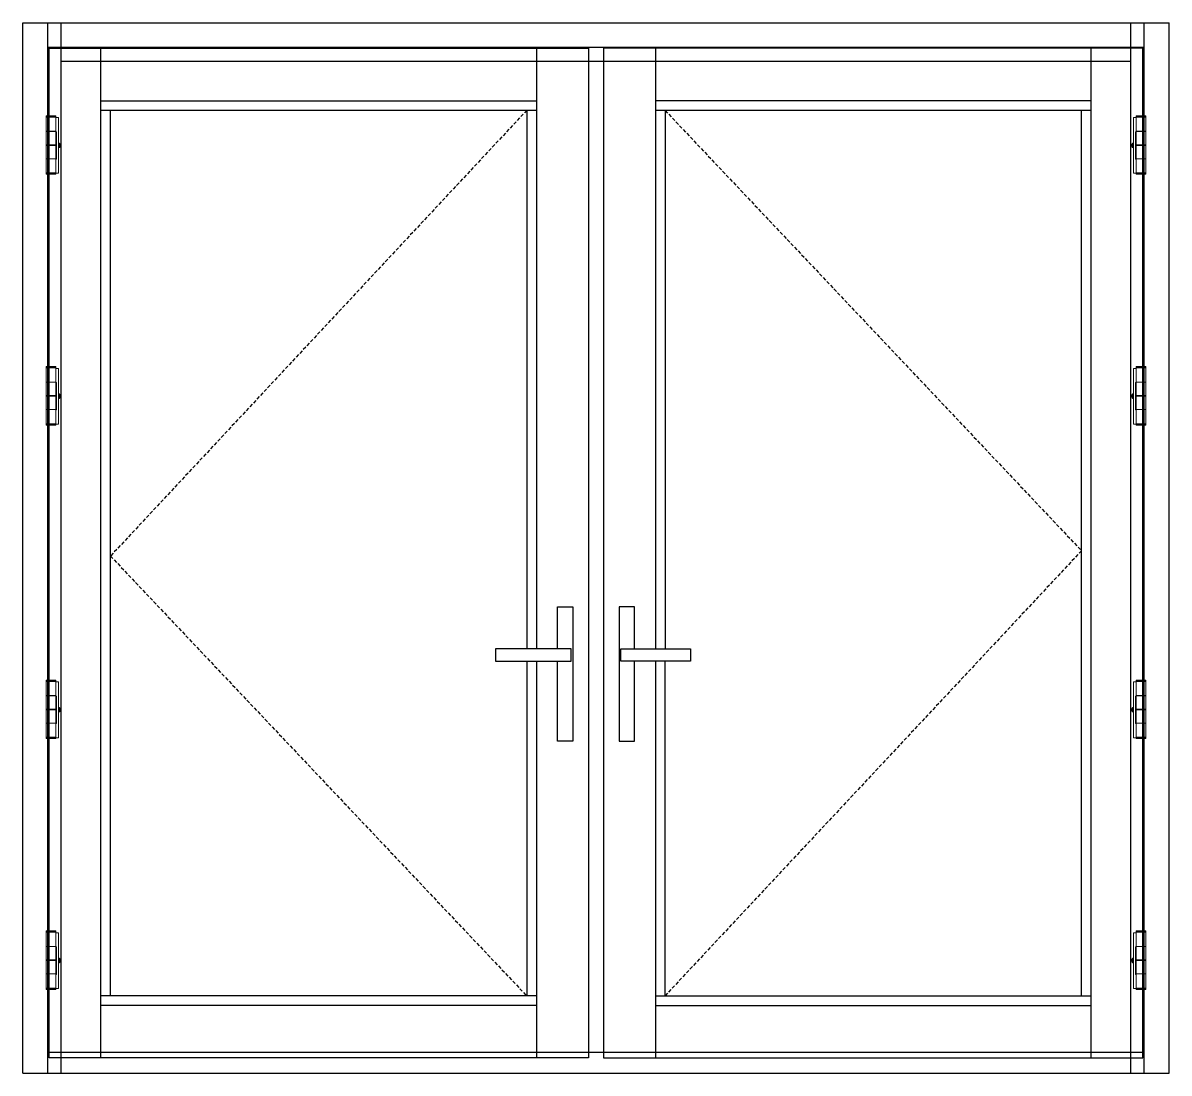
# Model space of a CAD drawing. Extents: x -82 to 113, y -82 to 93.
# Drawn here: x -81.8 to 0.4, y -81.9 to -6.5 of the extents above; entities that cross this region are included whole.
import ezdxf

# ---------------------------------------------------------------- set-up
doc = ezdxf.new("R2010")
doc.units = 0
doc.header["$MEASUREMENT"] = 0
doc.linetypes.add('HIDDEN', pattern=[0.375, 0.25, -0.125])
doc.layers.get('0').update_dxf_attribs({"linetype": 'CONTINUOUS'})
for name, color, linetype in [('Ballons', 7, 'CONTINUOUS'), ('ELEV_FRAME', 1, 'CONTINUOUS'), ('ELEV_VENT', 5, 'CONTINUOUS')]:
    doc.layers.add(name, color=color, linetype=linetype)

# ---------------------------------------------------------------- blocks, each defined once
blk = doc.blocks.new('hinge s')
at = {"color": 254, "lineweight": 15}
for p, q in [((-0.902, 1.95), (-0.849, 1.951)), ((-0.902, -2.048), (-0.902, 1.95)), ((-0.902, -2.051), (-0.902, 1.949)), ((-0.709, 1.949), (-0.902, 1.949)), ((-0.849, 1.949), (-0.849, 1.951)), ((-0.819, 1.951), (-0.849, 1.951)), ((-0.819, 1.951), (-0.819, 1.949)), ((-0.709, 1.949), (-0.819, 1.951)), ((-0.681, 2.079), (-0.709, 2.055)), ((-0.709, 2.055), (-0.709, 1.98)), ((-0.709, 2.055), (0, 2.055)), ((-0.709, 1.98), (-0.709, 0.965)), ((-0.709, 1.98), (-0.603, 1.98)), ((0, 1.98), (-0.709, 1.98)), ((-0.681, 2.079), (-0.027, 2.079)), ((-0.603, 1.98), (0, 1.98)), ((0, 2.055), (-0.027, 2.079)), ((0, 1.98), (0, 2.055)), ((0, 1.98), (0, 0.965)), ((-0.742, -1.035), (-0.742, 0.933)), ((-0.742, 0.933), (-0.709, 0.933)), ((-0.709, 0.884), (-0.742, 0.883)), ((0, 0.965), (-0.709, 0.965)), ((-0.709, 0.957), (-0.709, 0)), ((-0.709, 0.957), (0, 0.957)), ((-0.669, 0.957), (-0.665, 0.957)), ((-0.665, 0.965), (-0.665, 0.957)), ((-0.043, 0.957), (-0.043, 0.965)), ((-0.043, 0.957), (-0.039, 0.957)), ((0, 0.965), (0, 0.957)), ((0, 0), (0, 0.957)), ((0, 0.915), (0, -0.954)), ((-0.902, 0.114), (-0.959, 0.114)), ((-0.902, 0.116), (-0.902, 0.116)), ((-0.709, 0.738), (-0.742, 0.738)), ((-0.742, 0.581), (-0.709, 0.581)), ((-0.709, 0.114), (-0.742, 0.114)), ((-0.709, 0), (0, 0)), ((-0.697, 0), (-0.697, -0.047)), ((-0.012, -0.047), (-0.012, 0)), ((-0.959, -0.201), (-0.902, -0.201)), ((-0.742, -0.201), (-0.709, -0.201)), ((-0.709, -0.679), (-0.742, -0.679)), ((-0.709, -0.047), (-0.709, -1.004)), ((0, -0.047), (-0.709, -0.047)), ((0, -1.004), (0, -0.047)), ((-0.742, -0.837), (-0.709, -0.837)), ((-0.742, -0.973), (-0.709, -0.974)), ((-0.742, -1.023), (-0.709, -1.023)), ((-0.709, -1.027), (-0.742, -1.027)), ((-0.709, -1.035), (-0.742, -1.035)), ((-0.709, -1.004), (-0.709, -2.02)), ((-0.709, -1.004), (0, -1.004)), ((-0.627, -1.004), (-0.669, -1.004)), ((-0.039, -1.004), (-0.082, -1.004)), ((0, -1.004), (0, -2.02)), ((-0.902, -2.048), (-0.902, -2.048)), ((-0.709, -2.051), (-0.902, -2.051)), ((-0.709, -2.02), (-0.709, -2.094)), ((-0.16, -2.02), (-0.709, -2.02)), ((0, -2.02), (-0.709, -2.02)), ((-0.709, -2.094), (-0.681, -2.118)), ((0, -2.094), (-0.709, -2.094)), ((-0.175, -2.118), (-0.681, -2.118)), ((-0.027, -2.118), (-0.175, -2.118)), ((0, -2.02), (-0.16, -2.02)), ((-0.027, -2.118), (0, -2.094)), ((0, -2.094), (0, -2.02))]:
    blk.add_line(p, q, dxfattribs=at)
for centre, radius, start, end in [((-3.276, -0.006), 2.32, 359.05161, 2.97789), ((-2.754, -0.09), 1.798, 356.4803, 1.45077)]:
    blk.add_arc(centre, radius, start, end, dxfattribs=at)
blk.add_open_spline([(-0.959, 0.113), (-0.963, 0.108), (-0.972, 0.095), (-0.984, 0.072), (-0.996, 0.046), (-1.004, 0.018), (-1.009, -0.01), (-1.011, -0.039), (-1.01, -0.068), (-1.005, -0.096), (-0.998, -0.124), (-0.988, -0.151), (-0.975, -0.177), (-0.965, -0.192), (-0.96, -0.2)], degree=3, knots=[0, 0, 0, 0, 0.058363, 0.144364, 0.230365, 0.316366, 0.402368, 0.48837, 0.574371, 0.660373, 0.746375, 0.832378, 0.91838, 1, 1, 1, 1], dxfattribs=at)

msp = doc.modelspace()

# ---------------------------------------------------------------- linework, layer by layer
at = {"linetype": 'Continuous'}
for points in [[(-43.443, -51.471), (-43.443, -48.444), (-42.349, -48.444), (-42.349, -58.09), (-43.443, -58.09), (-43.443, -52.346)], [(-37.914, -51.471), (-37.914, -48.444), (-39.008, -48.444), (-39.008, -58.09), (-37.914, -58.09), (-37.914, -52.346)]]:
    msp.add_lwpolyline(points, dxfattribs=at)
at = {"linetype": 'Continuous', "flags": 128}
for points in [[(-42.459, -51.471), (-47.896, -51.471), (-47.896, -52.346), (-42.459, -52.346)], [(-38.898, -51.471), (-33.906, -51.471), (-33.906, -52.346), (-38.898, -52.346)]]:
    msp.add_lwpolyline(points, close=True, dxfattribs=at)
at = {"layer": 'ELEV_FRAME', "linetype": 'Continuous'}
for p, q in [((-81.806, -81.909), (-81.806, -6.54)), ((-81.806, -6.54), (0.449, -6.54)), ((0.449, -81.909), (0.449, -6.54))]:
    msp.add_line(p, q, dxfattribs=at)
at = {"layer": 'ELEV_FRAME'}
for p, q in [((-80.018, -81.908), (-80.018, -6.539)), ((-79.056, -81.909), (-79.056, -6.54)), ((-2.301, -81.909), (-2.301, -6.54)), ((-1.339, -81.909), (-1.339, -6.54)), ((-80.018, -8.274), (-1.339, -8.274)), ((-79.056, -9.29), (-2.301, -9.29)), ((-80.018, -80.41), (-1.339, -80.41)), ((-81.806, -81.909), (0.449, -81.909))]:
    msp.add_line(p, q, dxfattribs=at)
at = {"layer": 'ELEV_VENT'}
for p, q in [((-76.208, -80.811), (-76.208, -8.346)), ((-44.959, -8.346), (-44.959, -51.471)), ((-36.398, -8.346), (-36.398, -51.468)), ((-5.15, -80.811), (-5.15, -8.346)), ((-76.208, -12.139), (-44.959, -12.139)), ((-5.15, -12.139), (-36.398, -12.139)), ((-76.208, -12.805), (-44.959, -12.805)), ((-75.52, -76.374), (-75.52, -12.805)), ((-45.646, -12.805), (-45.646, -51.471)), ((-5.15, -12.826), (-36.398, -12.826)), ((-35.711, -12.826), (-35.711, -51.471)), ((-5.837, -76.374), (-5.837, -12.826)), ((-45.646, -52.346), (-45.646, -76.374)), ((-44.959, -52.346), (-44.959, -80.811)), ((-36.398, -52.346), (-36.398, -80.811)), ((-35.732, -52.346), (-35.732, -76.374)), ((-44.959, -76.374), (-76.208, -76.374)), ((-36.398, -76.374), (-5.15, -76.374)), ((-44.959, -77.061), (-76.208, -77.061)), ((-36.398, -77.061), (-5.15, -77.061))]:
    msp.add_line(p, q, dxfattribs=at)
at = {"layer": 'ELEV_VENT', "linetype": 'HIDDEN'}
for p, q in [((-45.646, -12.805), (-75.52, -44.802)), ((-35.711, -12.826), (-5.837, -44.42)), ((-75.52, -44.802), (-45.646, -76.374)), ((-5.837, -44.42), (-35.732, -76.374))]:
    msp.add_line(p, q, dxfattribs=at)
at = {"layer": 'ELEV_VENT'}
for points in [[(-79.914, -80.811), (-79.914, -8.346), (-41.209, -8.346), (-41.209, -80.811)], [(-1.443, -80.811), (-1.443, -8.346), (-40.148, -8.346), (-40.148, -80.811)]]:
    msp.add_lwpolyline(points, close=True, dxfattribs=at)

# ---------------------------------------------------------------- block references
at = {"layer": 'Ballons', "xscale": -1}
for p in [(-80.143, -15.283), (-80.143, -33.283), (-80.143, -55.787), (-80.143, -73.787)]:
    msp.add_blockref('hinge s', p, dxfattribs=at)
at = {"layer": 'Ballons'}
for p in [(-1.214, -15.283), (-1.214, -33.283), (-1.214, -55.787), (-1.214, -73.787)]:
    msp.add_blockref('hinge s', p, dxfattribs=at)

doc.saveas('drawing.dxf')
